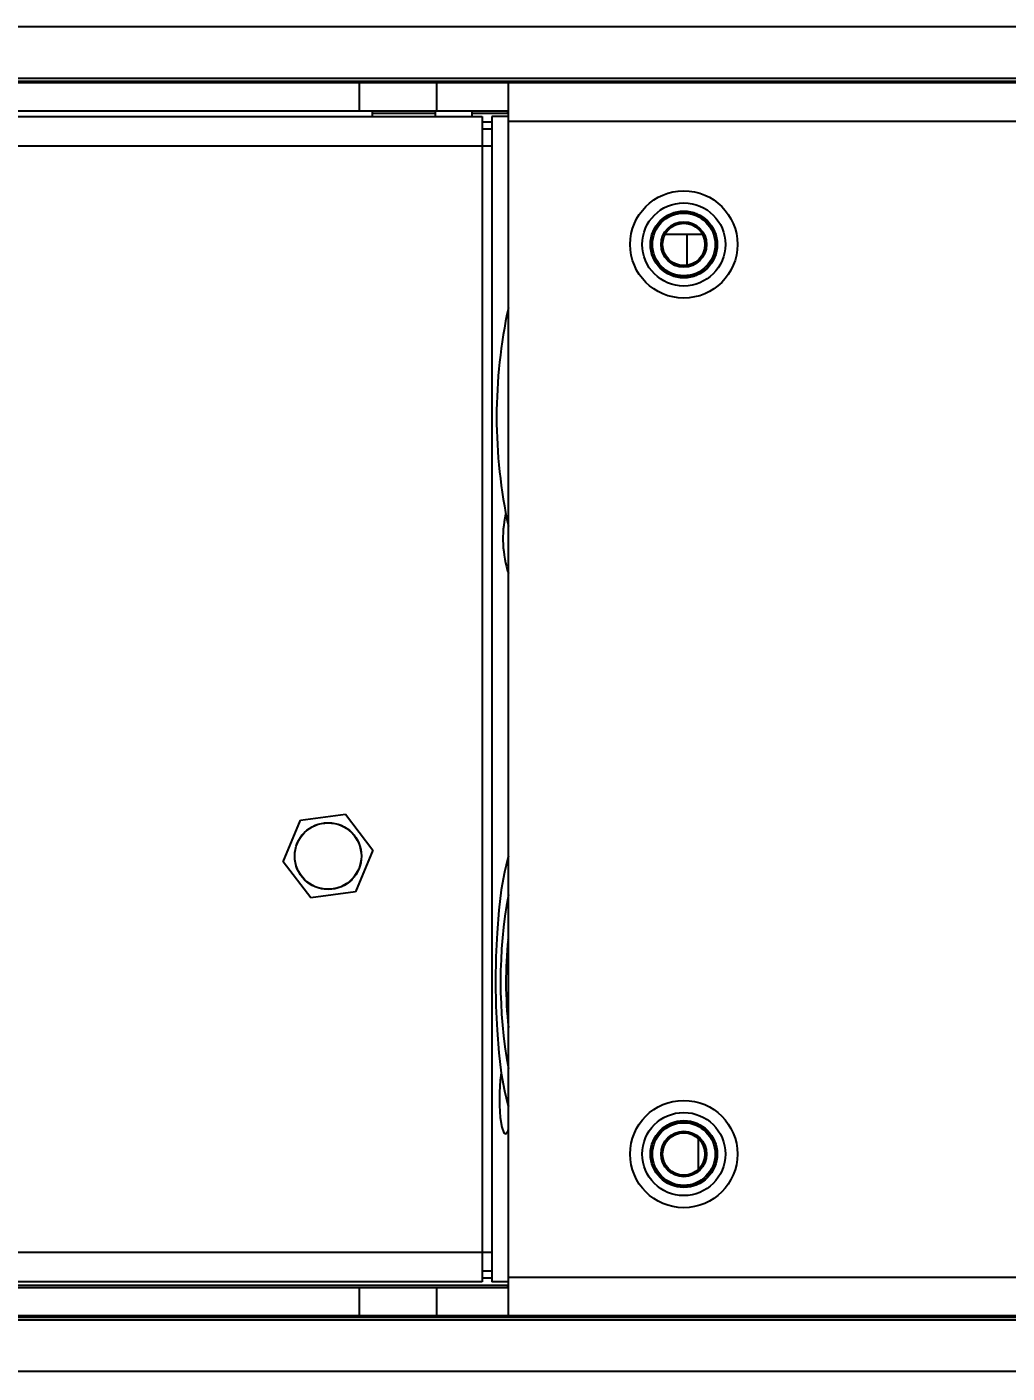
# Model space of a CAD drawing. Header units: inches. Extents: x 2.5 to 102.3, y 2 to 82.2.
# Drawn here: x 7.399 to 10.523, y 40.065 to 44.356 of the extents above; entities that cross this region are included whole.
import ezdxf

# ---------------------------------------------------------------- set-up
doc = ezdxf.new("R2010")
doc.units = ezdxf.units.IN
doc.header["$MEASUREMENT"] = 0
doc.layers.add('DIM', color=1, linetype='Continuous')
doc.styles.add('Arial', font='arial.ttf')
doc.dimstyles.new('ETC EU Metric & ANSI.50 Stacked', dxfattribs={"dimscale": 2.666667, "dimtxt": 0.5, "dimasz": 0.625, "dimexe": 0.5, "dimexo": 0.5, "dimgap": 0.166667, "dimtad": 0, "dimtih": 1, "dimtoh": 1, "dimdec": 0, "dimlfac": 25.4, "dimzin": 4, "dimdsep": 46, "dimtxsty": 'Arial', "dimcen": 0.25, "dimadec": 0, "dimazin": 0, "dimtfac": 0.75, "dimtdec": 0, "dimtofl": 0, "dimtmove": 0, "dimatfit": 3, "dimfxl": 1, "dimtolj": 1, "dimtzin": 0, "dimarcsym": 0})

# ---------------------------------------------------------------- blocks, each defined once
blk = doc.blocks.new('*D2')
at = {"layer": 'Defpoints', "color": 0, "transparency": 16777216}
for p in [(4.4161, 42.2129), (79.0207, 42.2129), (79.0207, 37.3334)]:
    blk.add_point(p, dxfattribs=at)
at = {"layer": 'DIM', "color": 0, "lineweight": -2, "transparency": 16777216}
for p, q in [((4.4161, 41.7129), (4.4161, 36.8334)), ((79.0207, 41.7129), (79.0207, 36.8334)), ((5.0411, 37.3334), (40.2535, 37.3334)), ((78.3957, 37.3334), (43.1834, 37.3334))]:
    blk.add_line(p, q, dxfattribs=at)
at = {"layer": 'DIM', "color": 0, "transparency": 16777216}
for points in [[(5.0411, 37.4376), (5.0411, 37.2293), (4.4161, 37.3334)], [(78.3957, 37.4376), (78.3957, 37.2293), (79.0207, 37.3334)]]:
    blk.add_solid(points, dxfattribs=at)
at = {"layer": 'DIM', "color": 0, "transparency": 16777216, "char_height": 0.5, "attachment_point": 5, "style": 'Arial'}
for s, insert in [('\\A1;1895mm', (41.7184, 37.7554)), ('\\A1;[74.60"]', (41.7184, 36.8463))]:
    blk.add_mtext(s, dxfattribs=dict(at, insert=insert))

msp = doc.modelspace()

# ---------------------------------------------------------------- linework, layer by layer
for p, q in [((78.3207, 44.3564), (5.0308, 44.3564)), ((5.1161, 44.1927), (78.3207, 44.1927)), ((78.3207, 44.1827), (5.1161, 44.1827)), ((78.3207, 44.1779), (5.1161, 44.1779)), ((8.4592, 44.0879), (8.4592, 44.1779)), ((8.7001, 44.1816), (8.7001, 44.1779)), ((8.8183, 44.1816), (8.7001, 44.1816)), ((8.7054, 44.0879), (8.7054, 44.1779)), ((8.8183, 44.1779), (8.8183, 44.1816)), ((8.9334, 40.2499), (8.9334, 44.1759)), ((9.5001, 44.1816), (9.5001, 44.1779)), ((9.6183, 44.1816), (9.5001, 44.1816)), ((9.6183, 44.1779), (9.6183, 44.1816)), ((8.9295, 44.0879), (5.1161, 44.0879)), ((8.4997, 44.0704), (8.4997, 44.0879)), ((8.4997, 44.0816), (8.7001, 44.0816)), ((8.7001, 44.0879), (8.7001, 44.0704)), ((8.8183, 44.0704), (8.8183, 44.0879)), ((8.8183, 44.0816), (8.9329, 44.0816)), ((5.1161, 44.0704), (8.8494, 44.0704)), ((8.8494, 44.0704), (8.8494, 40.3554)), ((8.8801, 44.0529), (8.8494, 44.0529)), ((8.8801, 44.0704), (8.8801, 40.3554)), ((8.9334, 44.0704), (8.8801, 44.0704)), ((8.9334, 44.0559), (74.5034, 44.0559)), ((8.8801, 44.0304), (8.8494, 44.0304)), ((8.8801, 43.9761), (5.1161, 43.9761)), ((9.4197, 43.7386), (9.4179, 43.739)), ((9.4198, 43.7408), (9.4201, 43.739)), ((9.4315, 43.7484), (9.4298, 43.749)), ((9.4319, 43.7505), (9.4319, 43.7487)), ((9.4446, 43.7564), (9.443, 43.7572)), ((9.4453, 43.7584), (9.445, 43.7566)), ((9.4587, 43.7623), (9.4573, 43.7634)), ((9.4597, 43.7642), (9.4592, 43.7625)), ((9.4735, 43.7662), (9.4723, 43.7675)), ((9.4748, 43.7679), (9.474, 43.7663)), ((9.4888, 43.7678), (9.4877, 43.7693)), ((9.4903, 43.7694), (9.4893, 43.7679)), ((9.5041, 43.7672), (9.5032, 43.7688)), ((9.5058, 43.7686), (9.5046, 43.7672)), ((9.5192, 43.7644), (9.5186, 43.7661)), ((9.521, 43.7655), (9.5197, 43.7643)), ((9.5337, 43.7595), (9.5333, 43.7612)), ((9.5357, 43.7602), (9.5341, 43.7593)), ((9.5473, 43.7524), (9.5472, 43.7542)), ((9.5494, 43.7529), (9.5477, 43.7522)), ((9.5597, 43.7435), (9.5599, 43.7453)), ((9.5619, 43.7436), (9.5601, 43.7432)), ((9.5707, 43.7328), (9.5712, 43.7346)), ((9.3944, 43.7006), (9.3927, 43.7002)), ((9.3936, 43.7025), (9.3946, 43.7011)), ((9.4009, 43.7144), (9.3991, 43.7143)), ((9.4004, 43.7165), (9.4012, 43.7149)), ((9.4094, 43.7272), (9.4076, 43.7273)), ((9.4092, 43.7293), (9.4097, 43.7276)), ((9.4333, 43.6954), (9.5516, 43.6954)), ((9.5017, 43.6954), (9.5017, 43.596)), ((9.5729, 43.7327), (9.5711, 43.7324)), ((9.5801, 43.7207), (9.5808, 43.7224)), ((9.5822, 43.7202), (9.5804, 43.7203)), ((9.5876, 43.7073), (9.5885, 43.7089)), ((9.5896, 43.7065), (9.5878, 43.7068)), ((9.593, 43.693), (9.5942, 43.6944)), ((9.5949, 43.6919), (9.5932, 43.6925)), ((9.3861, 43.6568), (9.3877, 43.6559)), ((9.3877, 43.6707), (9.3862, 43.6698)), ((9.3863, 43.6724), (9.3878, 43.6713)), ((9.3877, 43.6554), (9.3863, 43.6543)), ((9.39, 43.6859), (9.3883, 43.6852)), ((9.3889, 43.6877), (9.3901, 43.6864)), ((9.5963, 43.678), (9.5977, 43.6792)), ((9.598, 43.6767), (9.5964, 43.6775)), ((9.5974, 43.6627), (9.5989, 43.6637)), ((9.5989, 43.6612), (9.5974, 43.6622)), ((9.3881, 43.6414), (9.3898, 43.6408)), ((9.3899, 43.6402), (9.3887, 43.6389)), ((9.3924, 43.6265), (9.3941, 43.626)), ((9.3943, 43.6256), (9.3933, 43.6241)), ((9.3987, 43.6123), (9.4005, 43.6121)), ((9.4008, 43.6117), (9.4, 43.6101)), ((9.5881, 43.6161), (9.5872, 43.6177)), ((9.5874, 43.6182), (9.5892, 43.6184)), ((9.5939, 43.6306), (9.5928, 43.632)), ((9.5929, 43.6325), (9.5946, 43.633)), ((9.5975, 43.6457), (9.5962, 43.6469)), ((9.5963, 43.6474), (9.5979, 43.6482)), ((9.4071, 43.5992), (9.4089, 43.5993)), ((9.4092, 43.5989), (9.4086, 43.5972)), ((9.4173, 43.5874), (9.419, 43.5878)), ((9.4194, 43.5874), (9.4191, 43.5857)), ((9.4291, 43.5773), (9.4308, 43.5779)), ((9.4312, 43.5776), (9.4311, 43.5758)), ((9.4422, 43.569), (9.4438, 43.5698)), ((9.4443, 43.5696), (9.4445, 43.5678)), ((9.4564, 43.5627), (9.4579, 43.5638)), ((9.4584, 43.5636), (9.4588, 43.5618)), ((9.5325, 43.5642), (9.5328, 43.566)), ((9.5333, 43.5662), (9.5348, 43.5652)), ((9.5464, 43.5711), (9.5465, 43.5729)), ((9.547, 43.5732), (9.5486, 43.5724)), ((9.5592, 43.5799), (9.5591, 43.5817)), ((9.5595, 43.5821), (9.5612, 43.5816)), ((9.5706, 43.5906), (9.5702, 43.5923)), ((9.5705, 43.5927), (9.5723, 43.5924)), ((9.5803, 43.6027), (9.5796, 43.6044)), ((9.5799, 43.6048), (9.5817, 43.6048)), ((9.4714, 43.5585), (9.4727, 43.5598)), ((9.4732, 43.5597), (9.4739, 43.558)), ((9.4868, 43.5565), (9.4879, 43.558)), ((9.4884, 43.558), (9.4894, 43.5564)), ((9.5024, 43.5569), (9.5032, 43.5585)), ((9.5037, 43.5585), (9.5049, 43.5571)), ((9.5177, 43.5594), (9.5183, 43.5611)), ((9.5188, 43.5613), (9.5202, 43.5601)), ((8.2708, 41.8274), (8.4139, 41.8462)), ((8.4139, 41.8462), (8.5017, 41.7317)), ((8.2155, 41.6941), (8.2708, 41.8274)), ((8.5017, 41.7317), (8.4464, 41.5984)), ((8.3033, 41.5796), (8.2155, 41.6941)), ((8.4464, 41.5984), (8.3033, 41.5796)), ((8.9334, 41.4438), (8.9322, 41.448)), ((8.9334, 41.448), (8.9322, 41.448)), ((9.4587, 40.8623), (9.4573, 40.8634)), ((9.4597, 40.8642), (9.4592, 40.8625)), ((9.4735, 40.8662), (9.4723, 40.8675)), ((9.4748, 40.8679), (9.474, 40.8663)), ((9.4888, 40.8678), (9.4877, 40.8693)), ((9.4903, 40.8694), (9.4893, 40.8679)), ((9.5041, 40.8672), (9.5032, 40.8688)), ((9.5058, 40.8686), (9.5046, 40.8672)), ((9.5192, 40.8644), (9.5186, 40.8661)), ((9.521, 40.8655), (9.5197, 40.8643)), ((9.5337, 40.8595), (9.5333, 40.8612)), ((9.5357, 40.8602), (9.5341, 40.8593)), ((9.4004, 40.8165), (9.4012, 40.8149)), ((9.4094, 40.8272), (9.4076, 40.8273)), ((9.4092, 40.8293), (9.4097, 40.8276)), ((9.4197, 40.8386), (9.4179, 40.839)), ((9.4198, 40.8408), (9.4201, 40.839)), ((9.4315, 40.8484), (9.4298, 40.849)), ((9.4319, 40.8505), (9.4319, 40.8487)), ((9.4446, 40.8564), (9.443, 40.8572)), ((9.4453, 40.8584), (9.445, 40.8566)), ((9.5473, 40.8524), (9.5472, 40.8542)), ((9.5494, 40.8529), (9.5477, 40.8522)), ((9.5597, 40.8435), (9.5599, 40.8453)), ((9.5619, 40.8437), (9.5601, 40.8432)), ((9.5707, 40.8328), (9.5712, 40.8346)), ((9.5729, 40.8327), (9.5711, 40.8324)), ((9.5801, 40.8207), (9.5808, 40.8224)), ((9.5822, 40.8202), (9.5804, 40.8203)), ((9.39, 40.7859), (9.3883, 40.7852)), ((9.3889, 40.7877), (9.3901, 40.7864)), ((9.3944, 40.8006), (9.3927, 40.8002)), ((9.3936, 40.8025), (9.3946, 40.8011)), ((9.4009, 40.8144), (9.3991, 40.8143)), ((9.5385, 40.8123), (9.5385, 40.7135)), ((9.5876, 40.8073), (9.5885, 40.8089)), ((9.5896, 40.8065), (9.5878, 40.8068)), ((9.593, 40.793), (9.5942, 40.7944)), ((9.5949, 40.7919), (9.5932, 40.7925)), ((9.5963, 40.778), (9.5977, 40.7792)), ((9.598, 40.7767), (9.5964, 40.7775)), ((9.3861, 40.7568), (9.3877, 40.7559)), ((9.3877, 40.7707), (9.3862, 40.7698)), ((9.3863, 40.7724), (9.3878, 40.7713)), ((9.3877, 40.7554), (9.3863, 40.7543)), ((9.3881, 40.7414), (9.3898, 40.7408)), ((9.3899, 40.7402), (9.3887, 40.7389)), ((9.5939, 40.7306), (9.5928, 40.732)), ((9.5929, 40.7325), (9.5946, 40.733)), ((9.5975, 40.7457), (9.5962, 40.7469)), ((9.5963, 40.7474), (9.5979, 40.7482)), ((9.5974, 40.7627), (9.5989, 40.7637)), ((9.5989, 40.7612), (9.5974, 40.7622)), ((9.3924, 40.7265), (9.3941, 40.726)), ((9.3943, 40.7256), (9.3933, 40.7241)), ((9.3987, 40.7123), (9.4005, 40.7121)), ((9.4008, 40.7117), (9.4, 40.7101)), ((9.4071, 40.6992), (9.4089, 40.6993)), ((9.4092, 40.6989), (9.4086, 40.6972)), ((9.4173, 40.6874), (9.419, 40.6878)), ((9.4194, 40.6874), (9.4191, 40.6857)), ((9.5706, 40.6906), (9.5702, 40.6923)), ((9.5705, 40.6927), (9.5723, 40.6924)), ((9.5803, 40.7027), (9.5796, 40.7044)), ((9.5799, 40.7048), (9.5817, 40.7048)), ((9.5881, 40.7161), (9.5872, 40.7177)), ((9.5874, 40.7182), (9.5892, 40.7184)), ((9.4291, 40.6773), (9.4308, 40.6779)), ((9.4312, 40.6776), (9.4311, 40.6758)), ((9.4422, 40.669), (9.4438, 40.6698)), ((9.4443, 40.6696), (9.4445, 40.6678)), ((9.4564, 40.6627), (9.4579, 40.6638)), ((9.4584, 40.6636), (9.4588, 40.6618)), ((9.4714, 40.6585), (9.4727, 40.6598)), ((9.4732, 40.6597), (9.4739, 40.658)), ((9.4868, 40.6565), (9.4879, 40.658)), ((9.4884, 40.658), (9.4894, 40.6564)), ((9.5024, 40.6569), (9.5032, 40.6585)), ((9.5037, 40.6585), (9.5049, 40.6571)), ((9.5177, 40.6594), (9.5183, 40.6611)), ((9.5188, 40.6613), (9.5202, 40.6601)), ((9.5325, 40.6642), (9.5328, 40.666)), ((9.5333, 40.6662), (9.5348, 40.6652)), ((9.5464, 40.6711), (9.5465, 40.6729)), ((9.547, 40.6732), (9.5486, 40.6724)), ((9.5592, 40.6799), (9.5591, 40.6817)), ((9.5595, 40.6821), (9.5612, 40.6816)), ((5.1161, 40.4496), (8.8801, 40.4496)), ((8.8494, 40.3904), (8.8801, 40.3904)), ((8.8494, 40.3554), (5.1161, 40.3554)), ((8.9329, 40.3441), (5.2184, 40.3441)), ((8.8494, 40.3679), (8.8801, 40.3679)), ((8.9334, 40.3554), (8.8801, 40.3554)), ((8.9334, 40.3699), (74.5034, 40.3699)), ((5.1161, 40.3379), (8.9295, 40.3379)), ((8.4592, 40.2479), (8.4592, 40.3379)), ((8.7054, 40.2479), (8.7054, 40.3379)), ((5.1161, 40.2479), (78.3207, 40.2479)), ((5.1161, 40.2431), (78.3207, 40.2431)), ((78.3207, 40.2331), (5.1161, 40.2331)), ((78.4061, 40.0694), (5.1161, 40.0694))]:
    msp.add_line(p, q)
at = {"flags": 128}
for points in [[(8.9338, 41.7129), (8.9318, 41.7065), (8.9206, 41.6611), (8.9108, 41.605), (8.903, 41.5401), (8.8971, 41.4683), (8.8936, 41.3918), (8.8924, 41.3129), (8.8936, 41.234), (8.8971, 41.1575), (8.903, 41.0856), (8.9108, 41.0208), (8.9206, 40.9647), (8.9318, 40.9193), (8.9334, 40.9142)], [(8.9106, 41.0223), (8.9071, 40.9981), (8.9045, 40.9596), (8.9045, 40.9182), (8.9071, 40.8797), (8.9119, 40.8491), (8.9184, 40.8307), (8.9255, 40.8269), (8.9324, 40.8382), (8.9334, 40.8413)]]:
    msp.add_lwpolyline(points, dxfattribs=at)
for centre, radius in [((9.4924, 43.6629), 0.171), ((9.4924, 43.6629), 0.1325), ((9.4924, 43.6629), 0.1065), ((9.4924, 43.6629), 0.105), ((9.4924, 43.6629), 0.1), ((9.4924, 43.6629), 0.0725), ((9.4924, 43.6629), 0.0675), ((8.3586, 41.7129), 0.1065), ((8.3586, 41.7129), 0.106), ((9.4924, 40.7629), 0.171), ((9.4924, 40.7629), 0.1325), ((9.4924, 40.7629), 0.1065), ((9.4924, 40.7629), 0.105), ((9.4924, 40.7629), 0.1), ((9.4924, 40.7629), 0.0725), ((9.4924, 40.7629), 0.0675)]:
    msp.add_circle(centre, radius)
for centre, radius, start, end in [((10.5233, 43.1129), 1.6275, 167.6543, 192.3457), ((9.2797, 42.7251), 0.3638, 167.7278, 197.8475), ((10.4475, 41.3129), 1.5392, 169.6354, 190.3646), ((10.2785, 41.3132), 1.353, 174.2839, 186.2096)]:
    msp.add_arc(centre, radius, start, end)
for centre, major_axis, start_param, end_param in [((8.9295, 44.0559), (0, 0.122), 6.101866, 6.283185), ((8.9295, 44.0559), (0, 0.032), 5.525145, 6.283185), ((8.9295, 40.3699), (0, 0.032), 3.141593, 3.899633), ((8.9295, 40.3699), (0, 0.122), 3.141593, 3.322912)]:
    msp.add_ellipse(centre, major_axis=major_axis, ratio=0.176327, start_param=start_param, end_param=end_param)

# ---------------------------------------------------------------- dimensions: what is measured, and where the dimension line sits
at = {"layer": 'DIM'}
dim = msp.add_linear_dim(base=(79.0207, 37.3334), p1=(4.4161, 42.2129), p2=(79.0207, 42.2129), dimstyle='ETC EU Metric & ANSI.50 Stacked', override={"dimpost": 'mm\\X'}, dxfattribs=at)
dim.commit()
dim.dimension.update_dxf_attribs({"geometry": '*D2', "text_midpoint": (41.7184, 37.3334)})

doc.saveas('drawing.dxf')
